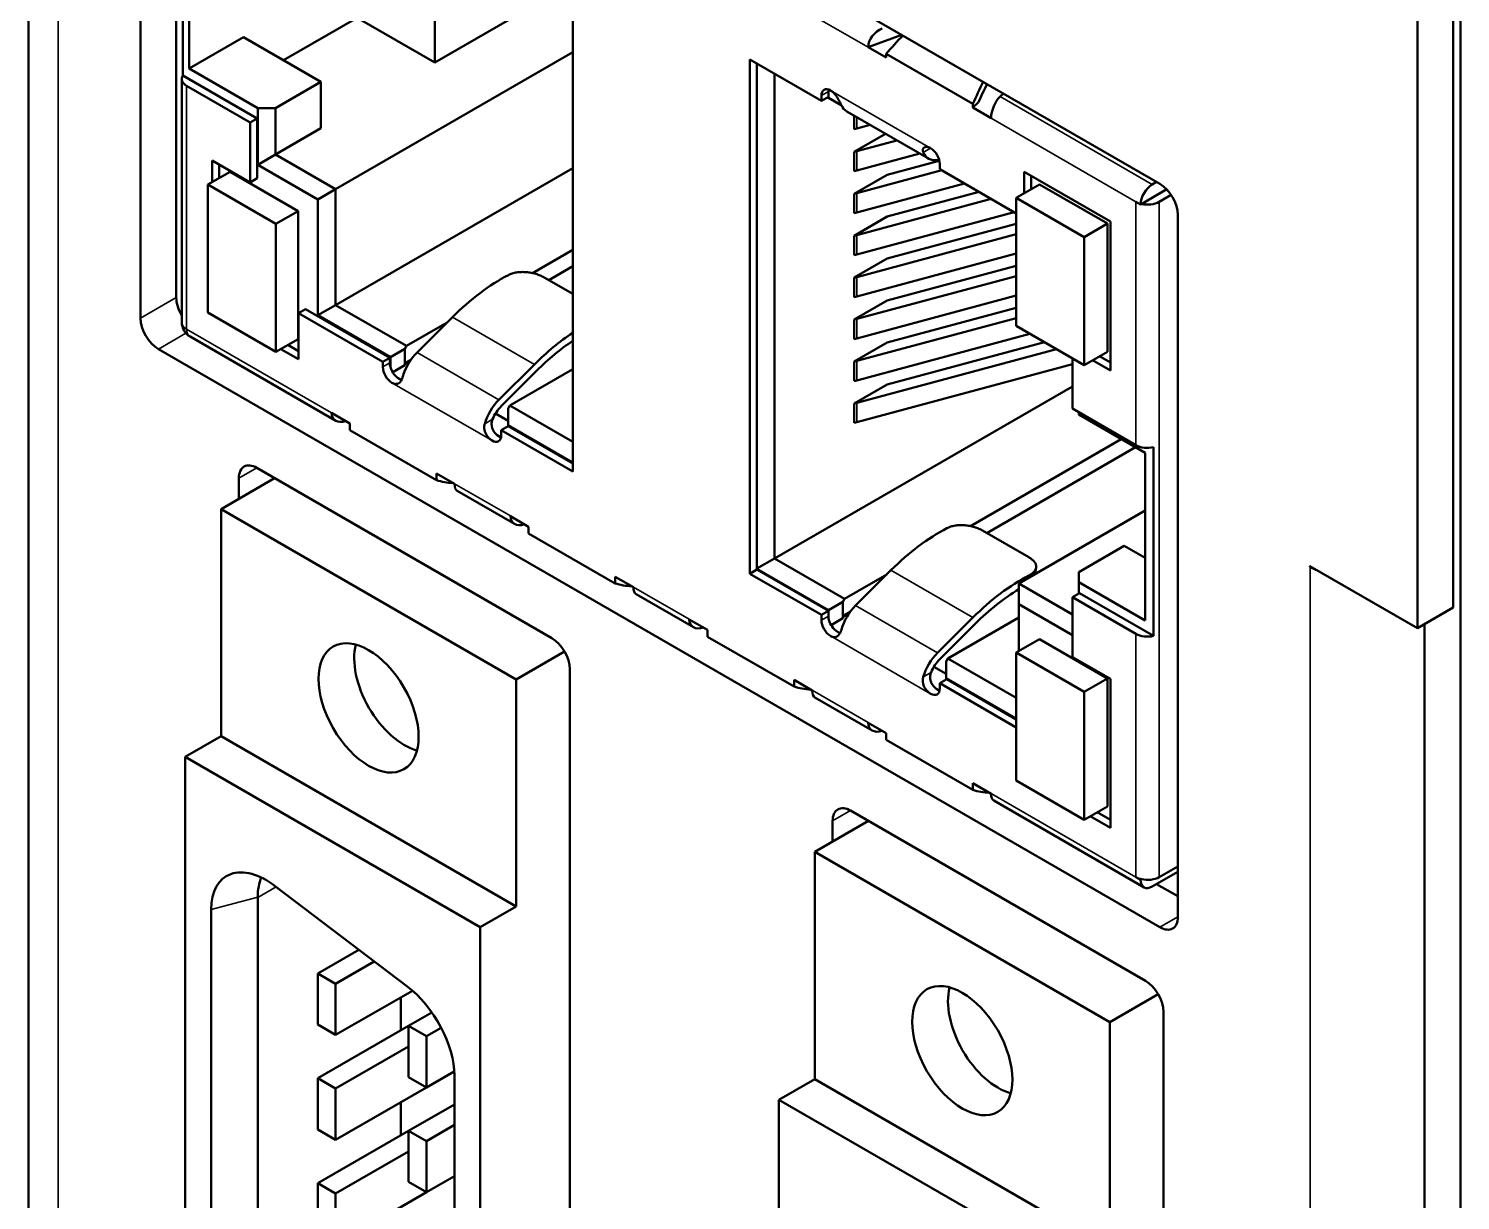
# Model space of a CAD drawing. Header units: millimetres. Extents: x 1506 to 4435, y -334 to 994.
# Drawn here: x 2506.43 to 2534.73, y 790.26 to 813.43 of the extents above; entities that cross this region are included whole.
import ezdxf

# ---------------------------------------------------------------- set-up
doc = ezdxf.new("R2010")
doc.units = ezdxf.units.MM
doc.header["$LTSCALE"] = 3.5
doc.layers.add('외형선(ISO)', color=7, linetype='Continuous', lineweight=50)
doc.layers.add('좁은 외형선(ISO)', color=7, linetype='Continuous', lineweight=35)

msp = doc.modelspace()

# ---------------------------------------------------------------- linework, layer by layer
at = {"layer": '외형선(ISO)'}
for p, q in [((2506.4286, 685.6314), (2506.4286, 834.2337)), ((2508.9943, 821.7903), (2528.7933, 810.3594)), ((2508.6408, 807.7058), (2508.6408, 821.5862)), ((2509.3479, 821.5862), (2509.3479, 808.114)), ((2534.5916, 801.9821), (2534.5916, 816.6791)), ((2534.733, 816.7607), (2534.733, 671.4243)), ((2509.4799, 816.0931), (2509.4799, 812.5)), ((2533.8845, 816.2708), (2533.8845, 801.5739)), ((2509.5996, 815.954), (2509.5996, 812.639)), ((2517.1855, 804.6741), (2517.1855, 814.8395)), ((2514.4567, 812.7578), (2517.1855, 814.3333)), ((2511.4664, 812.8023), (2512.923, 813.6433)), ((2514.4567, 812.7578), (2512.923, 813.6433)), ((2514.4567, 813.6723), (2514.4567, 812.7578)), ((2509.5996, 812.639), (2510.6744, 813.2596)), ((2512.2081, 812.3741), (2510.6744, 813.2596)), ((2523.6883, 813.3068), (2523.0234, 813.0653)), ((2512.498, 810.2553), (2517.1855, 812.9616)), ((2523.384, 812.8571), (2523.0233, 813.0653)), ((2523.384, 812.9313), (2525.0952, 811.9434)), ((2523.384, 812.9313), (2523.384, 812.8571)), ((2509.5996, 812.639), (2510.9566, 811.8556)), ((2520.6856, 812.8187), (2520.6856, 802.6533)), ((2522.0999, 812.0022), (2520.6856, 812.8187)), ((2520.8242, 812.7387), (2520.8242, 802.7496)), ((2509.4571, 812.4308), (2509.4571, 807.6217)), ((2510.9459, 811.6535), (2509.4799, 812.5)), ((2511.3101, 811.8556), (2512.2081, 812.3741)), ((2512.2081, 812.3741), (2512.2081, 811.4596)), ((2521.1742, 802.9558), (2521.1742, 812.5366)), ((2509.5522, 812.2982), (2510.8074, 811.5735)), ((2522.0999, 812.1042), (2522.0999, 812.0022)), ((2522.0999, 812.0022), (2522.2384, 812.0822)), ((2522.2243, 812.074), (2522.242, 812.0638)), ((2522.2384, 812.1843), (2522.2384, 812.0822)), ((2522.242, 812.0638), (2522.242, 812.2232)), ((2522.4949, 811.9178), (2522.242, 812.0638)), ((2525.6333, 812.0851), (2525.6993, 812.1457)), ((2510.9566, 810.737), (2510.9566, 811.8556)), ((2510.9566, 811.8556), (2511.3101, 811.8556)), ((2511.3101, 810.9411), (2511.3101, 811.8556)), ((2522.6012, 811.7932), (2524.2205, 810.8583)), ((2525.2022, 811.9673), (2525.0952, 811.8691)), ((2525.0952, 811.9434), (2525.0952, 811.8691)), ((2525.4558, 811.6609), (2525.0952, 811.8691)), ((2510.8074, 811.5735), (2510.9459, 811.6535)), ((2510.8074, 811.5735), (2510.8074, 810.3896)), ((2510.9459, 811.6535), (2510.9459, 810.4696)), ((2522.7512, 811.4401), (2522.7512, 811.7066)), ((2522.8041, 811.4531), (2523.0675, 811.524)), ((2511.3101, 810.9411), (2512.2081, 811.4596)), ((2523.3681, 811.3504), (2522.7512, 810.9943)), ((2522.8041, 811.0073), (2523.5941, 811.2199)), ((2511.3101, 810.9411), (2510.9566, 810.737)), ((2512.498, 810.2553), (2511.3101, 810.9411)), ((2522.7512, 810.6105), (2522.7512, 810.9943)), ((2522.8041, 810.6235), (2524.0474, 810.9582)), ((2510.0578, 810.8223), (2510.0578, 810.3937)), ((2510.8074, 810.3896), (2510.0578, 810.8223)), ((2510.1964, 810.7423), (2510.1964, 810.4737)), ((2512.1445, 810.0512), (2510.9566, 810.737)), ((2512.498, 807.965), (2517.1855, 810.6713)), ((2524.4325, 810.8183), (2523.4035, 810.5413)), ((2524.3959, 810.8305), (2524.4281, 810.8356)), ((2524.4404, 810.6509), (2524.4404, 810.7529)), ((2525.9543, 809.7768), (2524.4404, 810.6509)), ((2510.4121, 810.5982), (2509.9737, 810.3451)), ((2511.7556, 809.8225), (2510.4121, 810.5982)), ((2510.8074, 810.3896), (2510.9459, 810.4696)), ((2523.4035, 810.5413), (2522.7512, 810.1647)), ((2522.8041, 810.1777), (2524.479, 810.6286)), ((2522.8041, 809.7939), (2524.9323, 810.3669)), ((2526.1091, 810.5978), (2526.1091, 810.1732)), ((2527.8133, 809.6139), (2526.1091, 810.5978)), ((2526.2477, 810.5178), (2526.2477, 810.2532)), ((2528.6413, 810.3484), (2528.7269, 810.3978)), ((2509.9737, 810.3451), (2509.9737, 807.814)), ((2511.3172, 809.5694), (2509.9737, 810.3451)), ((2512.498, 810.2553), (2512.1445, 810.0512)), ((2512.498, 807.965), (2512.498, 810.2553)), ((2522.7512, 809.781), (2522.7512, 810.1647)), ((2525.22, 810.2008), (2523.4035, 809.7118)), ((2526.4139, 810.3492), (2525.9543, 810.0838)), ((2527.2978, 809.3081), (2525.9543, 810.0838)), ((2525.9543, 810.0838), (2525.9543, 807.5527)), ((2527.7574, 809.5735), (2526.4139, 810.3492)), ((2528.5501, 810.0344), (2528.9269, 810.252)), ((2529.0154, 810.1406), (2528.7785, 810.0038)), ((2511.7556, 809.8225), (2511.3172, 809.5694)), ((2511.7556, 807.2914), (2511.7556, 809.8225)), ((2512.1445, 807.7609), (2512.1445, 810.0512)), ((2522.8041, 809.3481), (2525.4589, 810.0628)), ((2522.8041, 808.9644), (2525.9122, 809.8011)), ((2528.4115, 809.9503), (2528.3189, 810.0038)), ((2528.431, 809.9616), (2528.4115, 809.9503)), ((2528.5501, 810.0303), (2528.431, 809.9616)), ((2528.5501, 810.0344), (2528.5501, 810.0303)), ((2511.3172, 807.0383), (2511.3172, 809.5694)), ((2523.4035, 809.7118), (2522.7512, 809.3352)), ((2525.9543, 809.5689), (2523.4035, 808.8822)), ((2527.7574, 809.5735), (2527.2978, 809.3081)), ((2527.7574, 807.0424), (2527.7574, 809.5735)), ((2527.8133, 806.6705), (2527.8133, 809.6139)), ((2529.1469, 809.747), (2529.1469, 795.8666)), ((2522.7512, 808.9514), (2522.7512, 809.3352)), ((2522.8041, 808.5186), (2525.9543, 809.3667)), ((2527.2978, 806.777), (2527.2978, 809.3081)), ((2516.3913, 808.5961), (2517.1855, 809.0546)), ((2522.8041, 808.1348), (2525.9543, 808.9829)), ((2516.711, 808.4582), (2517.1855, 808.7321)), ((2523.4035, 808.8822), (2522.7512, 808.5056)), ((2525.9543, 808.7394), (2523.4035, 808.0526)), ((2516.6198, 808.5108), (2517.1855, 808.1842)), ((2522.7512, 808.1218), (2522.7512, 808.5056)), ((2522.8041, 807.689), (2525.9543, 808.5371)), ((2522.8041, 807.3053), (2525.9543, 808.1534)), ((2509.9737, 807.814), (2511.3172, 807.0383)), ((2511.7619, 807.8054), (2511.9005, 807.8854)), ((2511.9005, 807.8854), (2513.5693, 806.9219)), ((2512.498, 807.965), (2512.1445, 807.7609)), ((2513.8981, 807.1567), (2512.498, 807.965)), ((2523.4035, 808.0526), (2522.7512, 807.676)), ((2525.9543, 807.9098), (2523.4035, 807.2231)), ((2511.7619, 807.8054), (2513.4307, 806.8419)), ((2511.7619, 806.895), (2511.7619, 807.8054)), ((2513.5799, 806.9321), (2512.1445, 807.7609)), ((2513.8981, 807.1567), (2514.7029, 807.6213)), ((2514.8078, 807.726), (2514.1075, 807.0273)), ((2522.7512, 807.2923), (2522.7512, 807.676)), ((2522.8041, 806.8595), (2525.9543, 807.7075)), ((2525.9543, 807.5527), (2527.2978, 806.777)), ((2509.6196, 807.3402), (2512.4994, 805.6776)), ((2511.7556, 807.2914), (2511.3172, 807.0383)), ((2522.8041, 806.4757), (2526.2247, 807.3966)), ((2528.7933, 795.6624), (2508.9943, 807.0934)), ((2511.4155, 807.095), (2511.7619, 806.895)), ((2511.5541, 807.1751), (2511.7619, 807.055)), ((2513.8628, 807.0954), (2513.5799, 806.9321)), ((2513.8981, 807.1567), (2513.8628, 807.0954)), ((2513.8628, 806.7729), (2513.8628, 807.0954)), ((2523.4035, 807.2231), (2522.7512, 806.8465)), ((2522.8041, 806.0299), (2526.7513, 807.0925)), ((2526.5123, 807.2305), (2523.4035, 806.3935)), ((2527.7574, 807.0424), (2527.2978, 806.777)), ((2513.4307, 806.8419), (2513.5693, 806.9219)), ((2513.4307, 806.8419), (2513.4307, 806.7399)), ((2513.5693, 806.9219), (2513.5693, 806.8199)), ((2513.5799, 806.7434), (2513.5799, 806.9321)), ((2513.8628, 806.7729), (2513.6257, 806.6361)), ((2513.8628, 806.7729), (2513.8981, 806.8342)), ((2513.8981, 806.8342), (2513.9897, 806.887)), ((2513.9398, 806.8101), (2513.8981, 806.8342)), ((2516.4271, 806.7911), (2515.7268, 806.0924)), ((2515.9417, 805.9768), (2517.1855, 806.695)), ((2522.7512, 806.4627), (2522.7512, 806.8465)), ((2522.8041, 805.6461), (2527.0637, 806.7929)), ((2527.0637, 805.9193), (2527.0637, 806.9121)), ((2527.4633, 806.8725), (2527.8133, 806.6705)), ((2527.6018, 806.9526), (2527.8133, 806.8305)), ((2513.7852, 806.4911), (2513.7141, 806.5322)), ((2513.7852, 806.4911), (2513.7853, 806.4911)), ((2515.7742, 805.9694), (2516.4745, 806.6681)), ((2522.7512, 806.0169), (2523.4035, 806.3935)), ((2521.1742, 802.9558), (2527.0637, 806.3561)), ((2512.7774, 805.6229), (2512.4167, 805.8311)), ((2515.9063, 805.9156), (2515.9417, 805.9768)), ((2515.9063, 805.9156), (2515.9063, 805.589)), ((2517.1855, 805.2587), (2515.9417, 805.9768)), ((2522.7512, 805.6332), (2522.7512, 806.0169)), ((2528.3189, 805.1946), (2527.0637, 805.9193)), ((2527.1917, 805.8454), (2527.1917, 805.7972)), ((2512.7774, 805.49), (2512.7774, 805.6229)), ((2515.9063, 805.6747), (2515.6571, 805.8186)), ((2515.7712, 805.4906), (2515.9098, 805.5706)), ((2517.1855, 804.8505), (2515.9063, 805.589)), ((2515.9063, 805.589), (2515.9063, 805.5686)), ((2515.9098, 805.5706), (2517.1855, 804.8342)), ((2528.5034, 805.0399), (2527.1917, 805.7972)), ((2512.7774, 805.49), (2514.4886, 804.5021)), ((2515.6939, 805.3892), (2515.694, 805.3891)), ((2515.7651, 805.348), (2515.694, 805.3891)), ((2515.7712, 805.4906), (2517.1855, 804.6741)), ((2515.7712, 805.3886), (2515.7712, 805.4906)), ((2525.0501, 803.5932), (2528.0296, 805.3134)), ((2525.373, 803.4571), (2528.309, 805.1522)), ((2528.5034, 801.7249), (2528.5034, 805.0399)), ((2528.6684, 805.1529), (2528.6684, 801.4215)), ((2510.9389, 804.746), (2516.7725, 801.3779)), ((2510.2318, 803.9295), (2511.2924, 804.5418)), ((2510.5853, 804.1336), (2510.5853, 804.5418)), ((2514.8492, 804.4267), (2514.4886, 804.6349)), ((2514.4886, 804.5021), (2514.4886, 804.6349)), ((2514.9012, 804.2909), (2516.0349, 803.6363)), ((2516.0654, 800.5614), (2510.2318, 803.9295)), ((2510.2318, 799.4387), (2510.2318, 803.9295)), ((2526.0038, 802.4577), (2528.5034, 803.9009)), ((2516.3129, 803.5816), (2515.9523, 803.7899)), ((2516.3129, 803.4488), (2516.3129, 803.5816)), ((2516.3129, 803.4488), (2518.0241, 802.4608)), ((2525.2889, 803.5057), (2526.2011, 802.979)), ((2527.1917, 802.6864), (2528.0898, 803.2048)), ((2528.0898, 803.2048), (2528.5034, 802.966)), ((2520.6856, 802.6533), (2520.8242, 802.7333)), ((2521.1742, 802.9558), (2520.8242, 802.7537)), ((2522.242, 801.9311), (2520.8242, 802.7496)), ((2520.8242, 802.7496), (2520.8242, 802.7333)), ((2520.8242, 802.7333), (2522.2384, 801.9168)), ((2522.5602, 802.1556), (2521.1742, 802.9558)), ((2523.477, 802.7209), (2522.7766, 802.0222)), ((2526.3292, 802.6456), (2526.3476, 802.7762)), ((2531.7561, 802.7945), (2531.7561, 802.8027)), ((2531.7561, 802.8027), (2533.8845, 801.5739)), ((2531.7632, 802.7986), (2531.7561, 802.7945)), ((2531.7632, 802.7905), (2531.7561, 802.7945)), ((2518.3847, 802.3855), (2518.0241, 802.5937)), ((2518.0241, 802.4608), (2518.0241, 802.5937)), ((2520.6856, 802.6533), (2522.0999, 801.8368)), ((2522.5602, 802.1556), (2523.3915, 802.6356)), ((2527.0637, 801.8458), (2526.0038, 802.4577)), ((2526.0038, 802.4577), (2526.0038, 802.0495)), ((2527.1917, 802.6864), (2527.1917, 802.4822)), ((2527.1917, 802.4822), (2528.5034, 801.7249)), ((2527.1917, 802.4822), (2527.1917, 802.2618)), ((2518.4367, 802.2496), (2519.5704, 801.5951)), ((2522.5602, 802.1556), (2522.5248, 802.0944)), ((2527.0637, 802.1879), (2527.2023, 802.2679)), ((2528.3189, 801.4632), (2527.0637, 802.1879)), ((2527.0637, 801.004), (2527.0637, 802.1879)), ((2528.6684, 801.4215), (2527.2023, 802.2679)), ((2522.0999, 801.8368), (2522.2384, 801.9168)), ((2522.2384, 801.9168), (2522.2384, 801.8148)), ((2522.5248, 802.0944), (2522.242, 801.9311)), ((2522.242, 801.7717), (2522.242, 801.9311)), ((2522.5248, 801.7719), (2522.5248, 802.0944)), ((2522.5602, 801.8331), (2522.6688, 801.8958)), ((2527.0637, 801.4375), (2526.0038, 802.0495)), ((2526.0038, 802.0495), (2526.0038, 801.1228)), ((2533.8845, 801.5739), (2534.5916, 801.9821)), ((2519.8484, 801.5404), (2519.4878, 801.7486)), ((2522.0999, 801.8368), (2522.0999, 801.7347)), ((2522.5248, 801.7719), (2522.2913, 801.637)), ((2522.5248, 801.7719), (2522.5602, 801.8331)), ((2522.6089, 801.805), (2522.5602, 801.8331)), ((2525.0962, 801.786), (2524.3959, 801.0873)), ((2524.4433, 800.9643), (2525.1436, 801.663)), ((2524.6037, 800.9758), (2526.0038, 801.7841)), ((2534.0259, 801.6555), (2534.0259, 686.3662)), ((2519.8484, 801.4075), (2519.8484, 801.5404)), ((2519.8484, 801.4075), (2521.5596, 800.4196)), ((2522.4543, 801.486), (2522.3832, 801.527)), ((2522.4544, 801.486), (2522.4544, 801.486)), ((2526.4139, 801.3596), (2525.9543, 801.0942)), ((2527.7574, 800.5839), (2526.4139, 801.3596)), ((2516.0654, 800.5614), (2517.0225, 801.114)), ((2525.9543, 801.0942), (2525.9543, 798.5631)), ((2527.2978, 800.3185), (2525.9543, 801.0942)), ((2517.1261, 800.7656), (2517.1261, 744.0354)), ((2524.5684, 800.6737), (2524.3262, 800.8135)), ((2524.5684, 800.9146), (2524.6037, 800.9758)), ((2524.5684, 800.9146), (2524.5684, 800.588)), ((2525.9543, 800.196), (2524.6037, 800.9758)), ((2527.8133, 800.5712), (2527.0637, 801.004)), ((2516.0654, 796.0707), (2516.0654, 800.5614)), ((2521.9202, 800.3442), (2521.5596, 800.5524)), ((2521.5596, 800.4196), (2521.5596, 800.5524)), ((2524.4404, 800.4855), (2524.579, 800.5655)), ((2524.4404, 800.4855), (2525.9543, 799.6114)), ((2524.4404, 800.3834), (2524.4404, 800.4855)), ((2525.9543, 799.7878), (2524.5684, 800.588)), ((2524.5684, 800.588), (2524.5684, 800.5594)), ((2524.579, 800.5655), (2525.9543, 799.7715)), ((2527.7574, 800.5839), (2527.2978, 800.3185)), ((2527.7574, 798.0527), (2527.7574, 800.5839)), ((2527.8133, 797.6278), (2527.8133, 800.5712)), ((2521.9722, 800.2084), (2523.106, 799.5538)), ((2524.363, 800.384), (2524.3631, 800.384)), ((2524.4342, 800.3429), (2524.3631, 800.3839)), ((2527.2978, 797.7874), (2527.2978, 800.3185)), ((2523.384, 799.4992), (2523.0233, 799.7074)), ((2509.5247, 799.0305), (2510.2318, 799.4387)), ((2516.0654, 796.0707), (2510.2318, 799.4387)), ((2523.384, 799.3663), (2523.384, 799.4992)), ((2523.384, 799.3663), (2525.0952, 798.3783)), ((2515.3583, 795.6624), (2509.5247, 799.0305)), ((2509.5247, 751.2818), (2509.5247, 799.0305)), ((2525.4558, 798.303), (2525.0952, 798.5112)), ((2525.0952, 798.3783), (2525.0952, 798.5112)), ((2525.9543, 798.5631), (2527.2978, 797.7874)), ((2522.6768, 797.9691), (2528.5105, 794.601)), ((2525.5078, 798.1672), (2528.4788, 796.4518)), ((2527.7574, 798.0527), (2527.2978, 797.7874)), ((2527.5559, 797.9364), (2527.8133, 797.7878)), ((2521.9697, 797.1526), (2523.0304, 797.7649)), ((2522.3233, 797.3567), (2522.3233, 797.7649)), ((2527.4173, 797.8564), (2527.8133, 797.6278)), ((2527.8034, 793.7845), (2521.9697, 797.1526)), ((2521.9697, 792.6618), (2521.9697, 797.1526)), ((2528.7785, 796.6541), (2529.1469, 796.8668)), ((2528.3189, 796.6541), (2528.4115, 796.6006)), ((2528.431, 796.6119), (2528.4115, 796.6006)), ((2529.1469, 796.7598), (2528.6413, 796.4679)), ((2528.7269, 796.5173), (2529.1469, 796.2748)), ((2510.9566, 754.0395), (2510.9566, 796.2524)), ((2511.3106, 796.4714), (2513.9042, 794.4996)), ((2510.0373, 753.7067), (2510.0373, 796.0136)), ((2515.3583, 795.6624), (2516.0654, 796.0707)), ((2515.3583, 747.9137), (2515.3583, 795.6624)), ((2512.9575, 795.2194), (2512.1445, 794.75)), ((2512.498, 794.5459), (2513.2627, 794.9873)), ((2512.1445, 794.75), (2512.498, 794.5459)), ((2512.1445, 793.7376), (2512.1445, 794.75)), ((2512.498, 793.5334), (2512.498, 794.5459)), ((2512.498, 793.5334), (2514.0148, 794.4091)), ((2513.785, 794.2764), (2513.785, 793.6232)), ((2527.8034, 793.7845), (2528.7605, 794.3371)), ((2514.3992, 793.9779), (2513.9405, 793.7131)), ((2528.864, 793.9886), (2528.864, 737.2584)), ((2512.1445, 793.7376), (2512.498, 793.5334)), ((2513.9405, 793.7131), (2512.1445, 792.6761)), ((2513.9405, 793.7131), (2514.2941, 793.5089)), ((2513.9405, 792.7006), (2513.9405, 793.7131)), ((2514.2941, 793.5089), (2514.5839, 793.6763)), ((2527.8034, 789.2938), (2527.8034, 793.7845)), ((2514.2941, 792.4965), (2514.2941, 793.5089)), ((2512.498, 792.472), (2513.9405, 793.3048)), ((2514.2941, 792.4965), (2514.8431, 792.8135)), ((2512.1445, 792.6761), (2512.498, 792.472)), ((2512.1445, 791.6637), (2512.1445, 792.6761)), ((2513.9405, 792.7006), (2514.2941, 792.4965)), ((2514.8456, 792.7297), (2514.8456, 751.4384)), ((2521.2626, 792.2536), (2521.9697, 792.6618)), ((2527.8034, 789.2938), (2521.9697, 792.6618)), ((2512.498, 791.4595), (2514.2941, 792.4965)), ((2512.498, 791.4595), (2512.498, 792.472)), ((2527.0963, 788.8855), (2521.2626, 792.2536)), ((2521.2626, 744.5049), (2521.2626, 792.2536)), ((2513.785, 792.2025), (2513.785, 791.5493)), ((2514.8456, 792.1617), (2513.9405, 791.6392)), ((2514.2941, 791.435), (2514.8456, 791.7535)), ((2512.1445, 791.6637), (2512.498, 791.4595)), ((2513.9405, 791.6392), (2512.1445, 790.6022)), ((2513.9405, 791.6392), (2514.2941, 791.435)), ((2513.9405, 790.6267), (2513.9405, 791.6392)), ((2514.2941, 790.4226), (2514.2941, 791.435)), ((2512.498, 790.3981), (2513.9405, 791.2309)), ((2512.1445, 790.6022), (2512.498, 790.3981)), ((2512.1445, 789.5898), (2512.1445, 790.6022)), ((2513.9405, 790.6267), (2514.2941, 790.4226)), ((2514.2941, 790.4226), (2514.8456, 790.741)), ((2512.498, 789.3856), (2514.2941, 790.4226)), ((2512.498, 789.3856), (2512.498, 790.3981))]:
    msp.add_line(p, q, dxfattribs=at)
msp.add_arc((2509.7821, 807.6217), 0.325, 180, 240, dxfattribs=at)
for centre, major_axis, ratio, start_param, end_param in [((2523.3055, 813.1636), (-0.231, -0.2363), 0.6857453, 4.1006165, 5.6560295), ((2526.9704, 810.3009), (4.5098, 4.6138), 0.6857453, 1.5922303, 1.6679583), ((2509.7821, 812.4308), (-0.325, 0), 0.5773503, 5.9059492, 7.0685835), ((2527.3514, 810.081), (2.2702, 5.9985), 0.4365339, 1.3474731, 1.4232011), ((2522.2802, 812.0001), (-0.1275, 0.2208), 0.5773503, 5.4977871, 7.0685835), ((2522.4188, 812.0802), (0.1275, -0.2208), 0.5773503, 3.7286363, 3.9269908), ((2522.4188, 812.0802), (0.1275, -0.2208), 0.5773503, 3.7161958, 3.7286363), ((2527.3514, 810.081), (2.2001, 5.8132), 0.4365339, 1.3425831, 1.4086394), ((2525.6333, 811.8197), (0.1163, 0.3072), 0.4365339, 0.7142667, 2.2696797), ((2522.941, 812.3816), (-0.3398, -0.5885), 0.5773503, 5.8824804, 6.2831853), ((2522.4544, 811.8861), (0.8275, 0), 0.5773503, 5.0792087, 5.1487213), ((2522.4544, 811.4402), (0.8275, 0), 0.5773503, 5.0792087, 5.1487213), ((2524.5602, 811.4468), (-0.3398, -0.5885), 0.5773503, 5.8824804, 6.7195176), ((2524.2601, 810.857), (0.1275, -0.2208), 0.5773503, 0.7853982, 2.3561945), ((2522.4544, 811.0565), (0.8275, 0), 0.5773503, 5.0792087, 5.1487213), ((2528.7933, 809.9511), (-0.25, 0.433), 0.5773503, 3.9269908, 5.4977871), ((2522.4544, 810.6107), (0.8275, 0), 0.5773503, 5.0792087, 5.1487213), ((2528.6413, 810.083), (-0.1625, -0.2815), 0.5773503, 3.9269908, 5.4977871), ((2522.4544, 810.2269), (0.8275, 0), 0.5773503, 5.0792087, 5.1487213), ((2528.5487, 810.1365), (0.325, 0), 0.5773503, 4.3418673, 5.4977871), ((2522.4544, 809.7811), (0.8275, 0), 0.5773503, 5.0792087, 5.1487213), ((2522.4544, 809.3974), (0.8275, 0), 0.5773503, 5.0792087, 5.1487213), ((2515.7742, 805.218), (-1.998, -3.4606), 0.5773503, 3.8774402, 4.2760567), ((2522.4544, 808.9516), (0.8275, 0), 0.5773503, 5.0792087, 5.1487213), ((2509.7014, 807.9099), (-0.25, 0.433), 0.5773503, 0.7853982, 1.5929925), ((2522.4544, 808.5678), (0.8275, 0), 0.5773503, 5.0792087, 5.1487213), ((2508.9943, 807.5016), (0.25, -0.433), 0.5773503, 3.9269908, 5.4977871), ((2522.4544, 808.122), (0.8275, 0), 0.5773503, 5.0792087, 5.1487213), ((2517.3935, 804.2831), (-1.998, -3.4606), 0.5773503, 4.0006926, 4.2760567), ((2517.3935, 804.2831), (1.9, 3.2909), 0.5773503, 0.8629089, 1.134464), ((2522.4544, 807.7383), (0.8275, 0), 0.5773503, 5.0792087, 5.1487213), ((2514.2718, 806.6009), (-0.3398, -0.5885), 0.5773503, 4.2760567, 5.1130938), ((2513.611, 806.6358), (-0.1275, 0.2208), 0.5773503, 0.7853982, 2.3561945), ((2513.7496, 806.7158), (0.1275, -0.2208), 0.5773503, 3.9269908, 4.271692), ((2513.7496, 806.7158), (0.1275, -0.2208), 0.5773503, 4.271692, 5.2994326), ((2522.4544, 807.2924), (0.8275, 0), 0.5773503, 5.0792087, 5.1487213), ((2513.7496, 806.7158), (0.1275, -0.2208), 0.5773503, 5.2994326, 5.6961417), ((2522.4544, 806.9087), (0.8275, 0), 0.5773503, 5.0792087, 5.1487213), ((2512.6989, 805.9377), (-0.231, -0.2363), 0.6857453, 5.6869183, 7.2267037), ((2515.8911, 805.666), (-0.3398, -0.5885), 0.5773503, 4.2760567, 5.1130938), ((2515.8911, 805.666), (0.2418, 0.4187), 0.5773503, 1.134464, 1.8006544), ((2522.4544, 806.4629), (0.8275, 0), 0.5773503, 5.0792087, 5.1487213), ((2522.4544, 806.0791), (0.8275, 0), 0.5773503, 5.0792087, 5.1487213), ((2515.5909, 805.4927), (0.1275, -0.2208), 0.5773503, 5.4977871, 7.0685835), ((2515.7295, 805.5727), (0.1275, -0.2208), 0.5773503, 5.2994326, 5.6961417), ((2515.7295, 805.5727), (0.1275, -0.2208), 0.5773503, 5.6961417, 5.7085822), ((2528.5487, 805.3273), (-0.325, 0), 0.5773503, 0.7853982, 1.9480324), ((2510.9389, 804.3377), (-0.25, 0.433), 0.5773503, 5.4977871, 7.0685835), ((2516.7089, 810.5755), (-2.2895, -6.0495), 0.4365339, 0.0259268, 0.1422795), ((2515.0267, 804.5937), (0.1163, 0.3072), 0.4365339, 2.3004464, 3.0704612), ((2516.2344, 803.8964), (-0.231, -0.2363), 0.6857453, 5.6869183, 7.2267037), ((2524.4434, 800.2129), (-1.998, -3.4606), 0.5773503, 3.8774402, 4.2760567), ((2533.1774, 803.607), (2, 0), 0.5773503, 3.9269908, 4.0270325), ((2520.2444, 808.5342), (-2.2895, -6.0495), 0.4365339, 0.0259268, 0.1422795), ((2526.0627, 799.278), (-1.998, -3.4606), 0.5773503, 3.8774402, 4.2760567), ((2518.5622, 802.5525), (0.1163, 0.3072), 0.4365339, 2.3004464, 3.0704612), ((2526.0627, 799.278), (1.9, 3.2909), 0.5773503, 0.8073067, 1.134464), ((2522.941, 801.5957), (-0.3398, -0.5885), 0.5773503, 4.2760567, 5.1130938), ((2519.7699, 801.8552), (-0.231, -0.2363), 0.6857453, 5.6869183, 7.2267037), ((2522.2802, 801.6306), (-0.1275, 0.2208), 0.5773503, 0.7853982, 2.3561945), ((2522.4188, 801.7106), (0.1275, -0.2208), 0.5773503, 3.9269908, 4.1253453), ((2522.4188, 801.7106), (0.1275, -0.2208), 0.5773503, 4.1253453, 5.2994326), ((2516.7725, 800.9697), (-0.25, 0.433), 0.5773503, 3.9269908, 5.4977871), ((2522.4188, 801.7106), (0.1275, -0.2208), 0.5773503, 5.2994326, 5.6961417), ((2528.5487, 801.5959), (0.325, 0), 0.5773503, 3.9269908, 5.089625), ((2513.8557, 800.4083), (0.7, -1.2124), 0.5773503, 3.671063, 5.753715), ((2524.5602, 800.6608), (-0.3398, -0.5885), 0.5773503, 4.2760567, 5.1130938), ((2524.5602, 800.6608), (0.2418, 0.4187), 0.5773503, 1.134464, 1.8006544), ((2523.7799, 806.493), (-2.2895, -6.0495), 0.4365339, 0.0259268, 0.1422795), ((2522.0977, 800.5112), (0.1163, 0.3072), 0.4365339, 2.3004464, 3.0704612), ((2524.2601, 800.4875), (0.1275, -0.2208), 0.5773503, 5.4977871, 7.0685835), ((2524.3987, 800.5676), (0.1275, -0.2208), 0.5773503, 5.2994326, 5.6961417), ((2524.3987, 800.5676), (0.1275, -0.2208), 0.5773503, 5.6961417, 5.7085822), ((2523.3055, 799.8139), (-0.231, -0.2363), 0.6857453, 5.6869183, 7.2267037), ((2527.3155, 804.4517), (-2.2895, -6.0495), 0.4365339, 0.0259268, 0.1422795), ((2525.6333, 798.47), (0.1163, 0.3072), 0.4365339, 2.3004464, 3.0704612), ((2522.6768, 797.5608), (-0.25, 0.433), 0.5773503, 5.4977871, 7.0685835), ((2511.1447, 795.3575), (-0.8194, 1.3101), 0.5685555, 5.2998007, 7.0210004), ((2511.8615, 795.5501), (-0.5782, 1.3945), 0.4996356, 0.4868564, 0.844234), ((2528.5487, 796.7868), (-0.325, 0), 0.5773503, 0.7853982, 1.2002747), ((2528.6413, 796.7333), (-0.1625, -0.2815), 0.5773503, 5.4977871, 7.0685835), ((2528.5487, 796.7868), (-0.325, 0), 0.5773503, 1.2002747, 2.3561945), ((2528.7933, 796.0707), (0.25, -0.433), 0.5773503, 5.4977871, 7.0685835), ((2528.5105, 794.1928), (-0.25, 0.433), 0.5773503, 3.9269908, 5.4977871), ((2513.7383, 793.3858), (0.8194, -1.3101), 0.5685555, 0.7378151, 2.158208), ((2525.5937, 793.6314), (0.7, -1.2124), 0.5773503, 3.671063, 5.753715)]:
    msp.add_ellipse(centre, major_axis=major_axis, ratio=ratio, start_param=start_param, end_param=end_param, dxfattribs=at)
for centre in [(2513.1486, 800.0001), (2524.8866, 793.2232)]:
    msp.add_ellipse(centre, major_axis=(-0.7, 1.2124), ratio=0.5773503, dxfattribs=at)
for points, knots in [([(2522.2802, 812.2083), (2522.287, 812.2044), (2522.2939, 812.1999), (2522.3008, 812.1951), (2522.3076, 812.1902), (2522.3144, 812.185), (2522.3211, 812.1793), (2522.3279, 812.1736), (2522.3345, 812.1675), (2522.3411, 812.1611), (2522.3476, 812.1547), (2522.3541, 812.148), (2522.3603, 812.141), (2522.3666, 812.134), (2522.3727, 812.1267), (2522.3787, 812.1193), (2522.3847, 812.1118), (2522.3905, 812.1041), (2522.3961, 812.0963), (2522.4018, 812.0885), (2522.4073, 812.0805), (2522.4126, 812.0724), (2522.4178, 812.0644), (2522.4229, 812.0563), (2522.4278, 812.0483), (2522.4327, 812.0403), (2522.4373, 812.0324), (2522.4418, 812.0245), (2522.4462, 812.0166), (2522.4505, 812.0088), (2522.4546, 812.0011), (2522.4587, 811.9934), (2522.4627, 811.9857), (2522.4664, 811.9782), (2522.4702, 811.9708), (2522.4738, 811.9635), (2522.4772, 811.9564), (2522.4806, 811.9493), (2522.4838, 811.9423), (2522.4869, 811.9356), (2522.49, 811.9289), (2522.4929, 811.9225), (2522.4956, 811.9163)], [0, 0, 0, 0, 0.0714286, 0.0714286, 0.0714286, 0.1428571, 0.1428571, 0.1428571, 0.2142857, 0.2142857, 0.2142857, 0.2857143, 0.2857143, 0.2857143, 0.3571429, 0.3571429, 0.3571429, 0.4285714, 0.4285714, 0.4285714, 0.5, 0.5, 0.5, 0.5714286, 0.5714286, 0.5714286, 0.6428571, 0.6428571, 0.6428571, 0.7142857, 0.7142857, 0.7142857, 0.7857143, 0.7857143, 0.7857143, 0.8571429, 0.8571429, 0.8571429, 0.9285714, 0.9285714, 0.9285714, 1, 1, 1, 1]), ([(2524.1149, 810.9814), (2524.1122, 810.9876), (2524.11, 810.9936), (2524.1084, 810.9995), (2524.1068, 811.0053), (2524.1058, 811.011), (2524.1052, 811.0164), (2524.1047, 811.0219), (2524.1047, 811.0271), (2524.1052, 811.0321), (2524.1057, 811.0371), (2524.1067, 811.0419), (2524.1082, 811.0464), (2524.1097, 811.0509), (2524.1116, 811.0551), (2524.114, 811.059), (2524.1165, 811.0629), (2524.1193, 811.0665), (2524.1226, 811.0698), (2524.126, 811.0731), (2524.1297, 811.0761), (2524.1339, 811.0786), (2524.1381, 811.0812), (2524.1427, 811.0834), (2524.1476, 811.0851), (2524.1525, 811.0868), (2524.1577, 811.0881), (2524.1633, 811.0889), (2524.1688, 811.0898), (2524.1746, 811.0901), (2524.1806, 811.09), (2524.1866, 811.0899), (2524.1929, 811.0893), (2524.1994, 811.0882), (2524.2058, 811.0871), (2524.2124, 811.0855), (2524.2191, 811.0835), (2524.2258, 811.0814), (2524.2326, 811.0788), (2524.2395, 811.0758), (2524.2463, 811.0727), (2524.2532, 811.0692), (2524.2601, 811.0652)], [0, 0, 0, 0, 0.0714286, 0.0714286, 0.0714286, 0.1428571, 0.1428571, 0.1428571, 0.2142857, 0.2142857, 0.2142857, 0.2857143, 0.2857143, 0.2857143, 0.3571429, 0.3571429, 0.3571429, 0.4285714, 0.4285714, 0.4285714, 0.5, 0.5, 0.5, 0.5714286, 0.5714286, 0.5714286, 0.6428571, 0.6428571, 0.6428571, 0.7142857, 0.7142857, 0.7142857, 0.7857143, 0.7857143, 0.7857143, 0.8571429, 0.8571429, 0.8571429, 0.9285714, 0.9285714, 0.9285714, 1, 1, 1, 1]), ([(2516.6198, 808.5108), (2516.6082, 808.5175), (2516.5961, 808.524), (2516.5834, 808.5302), (2516.5708, 808.5364), (2516.5575, 808.5425), (2516.5439, 808.5482), (2516.5302, 808.554), (2516.5161, 808.5594), (2516.5017, 808.5646), (2516.4872, 808.5697), (2516.4725, 808.5745), (2516.4574, 808.579), (2516.4424, 808.5835), (2516.427, 808.5877), (2516.4114, 808.5914), (2516.3957, 808.5952), (2516.3798, 808.5987), (2516.3637, 808.6017), (2516.3477, 808.6047), (2516.3314, 808.6074), (2516.3152, 808.6095), (2516.299, 808.6117), (2516.2827, 808.6135), (2516.2665, 808.6148), (2516.2503, 808.6161), (2516.234, 808.617), (2516.2178, 808.6175), (2516.2016, 808.6179), (2516.1854, 808.6179), (2516.1693, 808.6173), (2516.1533, 808.6168), (2516.1374, 808.6159), (2516.1218, 808.6144), (2516.1062, 808.6129), (2516.0909, 808.611), (2516.0759, 808.6086), (2516.0609, 808.6062), (2516.0462, 808.6033), (2516.0318, 808.6), (2516.0175, 808.5966), (2516.0034, 808.5928), (2515.9899, 808.5885), (2515.9763, 808.5842), (2515.9632, 808.5795), (2515.9505, 808.5743), (2515.9379, 808.5692), (2515.9258, 808.5636), (2515.9142, 808.5575)], [0, 0, 0, 0, 0.0625, 0.0625, 0.0625, 0.125, 0.125, 0.125, 0.1875, 0.1875, 0.1875, 0.25, 0.25, 0.25, 0.3125, 0.3125, 0.3125, 0.375, 0.375, 0.375, 0.4375, 0.4375, 0.4375, 0.5, 0.5, 0.5, 0.5625, 0.5625, 0.5625, 0.625, 0.625, 0.625, 0.6875, 0.6875, 0.6875, 0.75, 0.75, 0.75, 0.8125, 0.8125, 0.8125, 0.875, 0.875, 0.875, 0.9375, 0.9375, 0.9375, 1, 1, 1, 1]), ([(2513.8265, 806.5519), (2513.8238, 806.5426), (2513.8209, 806.5337), (2513.8178, 806.5251), (2513.8147, 806.5166), (2513.8115, 806.5085), (2513.8081, 806.5007), (2513.8046, 806.493), (2513.8011, 806.4857), (2513.7973, 806.4788), (2513.7935, 806.4719), (2513.7896, 806.4655), (2513.7855, 806.4594), (2513.7814, 806.4534), (2513.7771, 806.4479), (2513.7726, 806.4428), (2513.7682, 806.4377), (2513.7635, 806.4331), (2513.7587, 806.4289), (2513.7538, 806.4247), (2513.7487, 806.421), (2513.7434, 806.4178), (2513.7381, 806.4146), (2513.7326, 806.4119), (2513.727, 806.4097), (2513.7213, 806.4076), (2513.7155, 806.4059), (2513.7096, 806.4048), (2513.7036, 806.4038), (2513.6975, 806.4032), (2513.6912, 806.4032), (2513.6849, 806.4032), (2513.6785, 806.4037), (2513.672, 806.4047), (2513.6654, 806.4057), (2513.6587, 806.4073), (2513.652, 806.4094), (2513.6453, 806.4114), (2513.6385, 806.414), (2513.6316, 806.417), (2513.6248, 806.4201), (2513.6179, 806.4236), (2513.611, 806.4275)], [0, 0, 0, 0, 0.0714286, 0.0714286, 0.0714286, 0.1428571, 0.1428571, 0.1428571, 0.2142857, 0.2142857, 0.2142857, 0.2857143, 0.2857143, 0.2857143, 0.3571429, 0.3571429, 0.3571429, 0.4285714, 0.4285714, 0.4285714, 0.5, 0.5, 0.5, 0.5714286, 0.5714286, 0.5714286, 0.6428571, 0.6428571, 0.6428571, 0.7142857, 0.7142857, 0.7142857, 0.7857143, 0.7857143, 0.7857143, 0.8571429, 0.8571429, 0.8571429, 0.9285714, 0.9285714, 0.9285714, 1, 1, 1, 1]), ([(2515.5909, 805.2845), (2515.5841, 805.2884), (2515.5772, 805.2929), (2515.5703, 805.2977), (2515.5635, 805.3026), (2515.5567, 805.3079), (2515.55, 805.3136), (2515.5433, 805.3192), (2515.5367, 805.3253), (2515.5302, 805.3318), (2515.5238, 805.3383), (2515.5175, 805.3451), (2515.5115, 805.3523), (2515.5054, 805.3594), (2515.4996, 805.3668), (2515.4941, 805.3745), (2515.4886, 805.3822), (2515.4834, 805.3903), (2515.4784, 805.3985), (2515.4735, 805.4068), (2515.4689, 805.4153), (2515.4648, 805.424), (2515.4606, 805.4326), (2515.4568, 805.4415), (2515.4535, 805.4504), (2515.4502, 805.4593), (2515.4473, 805.4682), (2515.4449, 805.4773), (2515.4425, 805.4864), (2515.4406, 805.4955), (2515.4391, 805.5047), (2515.4376, 805.514), (2515.4366, 805.5233), (2515.4361, 805.5327), (2515.4356, 805.542), (2515.4356, 805.5514), (2515.4361, 805.5608), (2515.4366, 805.5702), (2515.4377, 805.5796), (2515.4393, 805.589), (2515.4409, 805.5984), (2515.443, 805.6077), (2515.4457, 805.617)], [0, 0, 0, 0, 0.0714286, 0.0714286, 0.0714286, 0.1428571, 0.1428571, 0.1428571, 0.2142857, 0.2142857, 0.2142857, 0.2857143, 0.2857143, 0.2857143, 0.3571429, 0.3571429, 0.3571429, 0.4285714, 0.4285714, 0.4285714, 0.5, 0.5, 0.5, 0.5714286, 0.5714286, 0.5714286, 0.6428571, 0.6428571, 0.6428571, 0.7142857, 0.7142857, 0.7142857, 0.7857143, 0.7857143, 0.7857143, 0.8571429, 0.8571429, 0.8571429, 0.9285714, 0.9285714, 0.9285714, 1, 1, 1, 1]), ([(2515.6006, 805.7065), (2515.5965, 805.6963), (2515.593, 805.6862), (2515.5902, 805.676), (2515.5874, 805.6659), (2515.5853, 805.6558), (2515.5839, 805.6459), (2515.5824, 805.6359), (2515.5816, 805.626), (2515.5814, 805.6163), (2515.5812, 805.6065), (2515.5815, 805.5968), (2515.5825, 805.5872), (2515.5834, 805.5776), (2515.5849, 805.5681), (2515.5869, 805.5587), (2515.5889, 805.5492), (2515.5915, 805.5398), (2515.5946, 805.5305), (2515.5976, 805.5213), (2515.6012, 805.5122), (2515.6053, 805.5032), (2515.6094, 805.4943), (2515.6139, 805.4855), (2515.6189, 805.4769), (2515.6239, 805.4684), (2515.6293, 805.46), (2515.635, 805.452), (2515.6407, 805.444), (2515.6468, 805.4363), (2515.6532, 805.4289), (2515.6595, 805.4215), (2515.6662, 805.4144), (2515.673, 805.4078), (2515.6798, 805.4011), (2515.6868, 805.3949), (2515.694, 805.3891)], [0, 0, 0, 0, 0.0833333, 0.0833333, 0.0833333, 0.1666667, 0.1666667, 0.1666667, 0.25, 0.25, 0.25, 0.3333333, 0.3333333, 0.3333333, 0.4166667, 0.4166667, 0.4166667, 0.5, 0.5, 0.5, 0.5833333, 0.5833333, 0.5833333, 0.6666667, 0.6666667, 0.6666667, 0.75, 0.75, 0.75, 0.8333333, 0.8333333, 0.8333333, 0.9166667, 0.9166667, 0.9166667, 1, 1, 1, 1]), ([(2525.2889, 803.5057), (2525.2773, 803.5124), (2525.2652, 803.5188), (2525.2525, 803.5251), (2525.2399, 803.5313), (2525.2267, 803.5374), (2525.213, 803.5431), (2525.1993, 803.5489), (2525.1852, 803.5543), (2525.1708, 803.5595), (2525.1564, 803.5646), (2525.1416, 803.5694), (2525.1266, 803.5739), (2525.1115, 803.5784), (2525.0962, 803.5825), (2525.0805, 803.5863), (2525.0649, 803.5901), (2525.049, 803.5935), (2525.0329, 803.5966), (2525.0168, 803.5996), (2525.0006, 803.6022), (2524.9843, 803.6044), (2524.9681, 803.6066), (2524.9519, 803.6084), (2524.9356, 803.6097), (2524.9194, 803.611), (2524.9031, 803.6119), (2524.8869, 803.6123), (2524.8707, 803.6128), (2524.8545, 803.6127), (2524.8385, 803.6122), (2524.8224, 803.6117), (2524.8065, 803.6107), (2524.7909, 803.6093), (2524.7753, 803.6078), (2524.76, 803.6059), (2524.745, 803.6035), (2524.73, 803.6011), (2524.7153, 803.5982), (2524.701, 803.5949), (2524.6866, 803.5915), (2524.6726, 803.5877), (2524.659, 803.5834), (2524.6454, 803.5791), (2524.6323, 803.5744), (2524.6197, 803.5692), (2524.6071, 803.564), (2524.5949, 803.5584), (2524.5833, 803.5524)], [0, 0, 0, 0, 0.0625, 0.0625, 0.0625, 0.125, 0.125, 0.125, 0.1875, 0.1875, 0.1875, 0.25, 0.25, 0.25, 0.3125, 0.3125, 0.3125, 0.375, 0.375, 0.375, 0.4375, 0.4375, 0.4375, 0.5, 0.5, 0.5, 0.5625, 0.5625, 0.5625, 0.625, 0.625, 0.625, 0.6875, 0.6875, 0.6875, 0.75, 0.75, 0.75, 0.8125, 0.8125, 0.8125, 0.875, 0.875, 0.875, 0.9375, 0.9375, 0.9375, 1, 1, 1, 1]), ([(2526.2026, 802.6175), (2526.2142, 802.6236), (2526.2252, 802.6298), (2526.2356, 802.6363), (2526.246, 802.6427), (2526.2557, 802.6494), (2526.2648, 802.6563), (2526.2739, 802.6631), (2526.2824, 802.6702), (2526.2901, 802.6774), (2526.2978, 802.6846), (2526.3047, 802.6919), (2526.311, 802.6994), (2526.3172, 802.7069), (2526.3227, 802.7144), (2526.3274, 802.7222), (2526.3322, 802.7299), (2526.3362, 802.7378), (2526.3394, 802.7457), (2526.3425, 802.7536), (2526.3449, 802.7616), (2526.3465, 802.7697), (2526.3481, 802.7777), (2526.3488, 802.7857), (2526.3488, 802.7938), (2526.3487, 802.8019), (2526.3479, 802.81), (2526.3462, 802.8181), (2526.3446, 802.8263), (2526.3421, 802.8344), (2526.3389, 802.8426), (2526.3356, 802.8507), (2526.3316, 802.8588), (2526.3267, 802.8668), (2526.3219, 802.8748), (2526.3164, 802.8828), (2526.3101, 802.8906), (2526.3038, 802.8985), (2526.2967, 802.9062), (2526.289, 802.9139), (2526.2812, 802.9216), (2526.2727, 802.9291), (2526.2635, 802.9366), (2526.2543, 802.944), (2526.2445, 802.9513), (2526.2341, 802.9584), (2526.2236, 802.9655), (2526.2127, 802.9724), (2526.2011, 802.979)], [0, 0, 0, 0, 0.0625, 0.0625, 0.0625, 0.125, 0.125, 0.125, 0.1875, 0.1875, 0.1875, 0.25, 0.25, 0.25, 0.3125, 0.3125, 0.3125, 0.375, 0.375, 0.375, 0.4375, 0.4375, 0.4375, 0.5, 0.5, 0.5, 0.5625, 0.5625, 0.5625, 0.625, 0.625, 0.625, 0.6875, 0.6875, 0.6875, 0.75, 0.75, 0.75, 0.8125, 0.8125, 0.8125, 0.875, 0.875, 0.875, 0.9375, 0.9375, 0.9375, 1, 1, 1, 1]), ([(2522.4956, 801.5468), (2522.4929, 801.5375), (2522.49, 801.5286), (2522.4869, 801.52), (2522.4838, 801.5115), (2522.4806, 801.5033), (2522.4772, 801.4956), (2522.4738, 801.4879), (2522.4702, 801.4806), (2522.4664, 801.4737), (2522.4627, 801.4668), (2522.4587, 801.4603), (2522.4546, 801.4543), (2522.4505, 801.4483), (2522.4462, 801.4428), (2522.4418, 801.4377), (2522.4373, 801.4326), (2522.4327, 801.4279), (2522.4278, 801.4238), (2522.4229, 801.4196), (2522.4178, 801.4159), (2522.4126, 801.4126), (2522.4073, 801.4094), (2522.4018, 801.4067), (2522.3961, 801.4046), (2522.3905, 801.4024), (2522.3847, 801.4008), (2522.3787, 801.3997), (2522.3727, 801.3986), (2522.3666, 801.3981), (2522.3603, 801.3981), (2522.3541, 801.398), (2522.3476, 801.3985), (2522.3411, 801.3996), (2522.3345, 801.4006), (2522.3279, 801.4022), (2522.3211, 801.4042), (2522.3144, 801.4063), (2522.3076, 801.4089), (2522.3008, 801.4119), (2522.2939, 801.4149), (2522.287, 801.4185), (2522.2802, 801.4224)], [0, 0, 0, 0, 0.0714286, 0.0714286, 0.0714286, 0.1428571, 0.1428571, 0.1428571, 0.2142857, 0.2142857, 0.2142857, 0.2857143, 0.2857143, 0.2857143, 0.3571429, 0.3571429, 0.3571429, 0.4285714, 0.4285714, 0.4285714, 0.5, 0.5, 0.5, 0.5714286, 0.5714286, 0.5714286, 0.6428571, 0.6428571, 0.6428571, 0.7142857, 0.7142857, 0.7142857, 0.7857143, 0.7857143, 0.7857143, 0.8571429, 0.8571429, 0.8571429, 0.9285714, 0.9285714, 0.9285714, 1, 1, 1, 1]), ([(2524.2601, 800.2793), (2524.2532, 800.2833), (2524.2463, 800.2877), (2524.2395, 800.2926), (2524.2326, 800.2974), (2524.2258, 800.3027), (2524.2191, 800.3084), (2524.2124, 800.3141), (2524.2058, 800.3202), (2524.1994, 800.3267), (2524.1929, 800.3332), (2524.1866, 800.34), (2524.1806, 800.3471), (2524.1746, 800.3543), (2524.1688, 800.3617), (2524.1633, 800.3694), (2524.1577, 800.3771), (2524.1525, 800.3851), (2524.1476, 800.3934), (2524.1427, 800.4016), (2524.1381, 800.4102), (2524.1339, 800.4188), (2524.1297, 800.4275), (2524.126, 800.4363), (2524.1226, 800.4452), (2524.1193, 800.4541), (2524.1165, 800.4631), (2524.1141, 800.4722), (2524.1116, 800.4812), (2524.1097, 800.4904), (2524.1082, 800.4996), (2524.1067, 800.5089), (2524.1057, 800.5182), (2524.1052, 800.5276), (2524.1047, 800.5369), (2524.1047, 800.5463), (2524.1052, 800.5557), (2524.1058, 800.565), (2524.1068, 800.5745), (2524.1084, 800.5839), (2524.11, 800.5933), (2524.1122, 800.6026), (2524.1149, 800.6119)], [0, 0, 0, 0, 0.0714286, 0.0714286, 0.0714286, 0.1428571, 0.1428571, 0.1428571, 0.2142857, 0.2142857, 0.2142857, 0.2857143, 0.2857143, 0.2857143, 0.3571429, 0.3571429, 0.3571429, 0.4285714, 0.4285714, 0.4285714, 0.5, 0.5, 0.5, 0.5714286, 0.5714286, 0.5714286, 0.6428571, 0.6428571, 0.6428571, 0.7142857, 0.7142857, 0.7142857, 0.7857143, 0.7857143, 0.7857143, 0.8571429, 0.8571429, 0.8571429, 0.9285714, 0.9285714, 0.9285714, 1, 1, 1, 1]), ([(2524.2698, 800.7013), (2524.2656, 800.6912), (2524.2621, 800.681), (2524.2594, 800.6709), (2524.2566, 800.6608), (2524.2545, 800.6507), (2524.253, 800.6407), (2524.2516, 800.6308), (2524.2508, 800.6209), (2524.2505, 800.6111), (2524.2503, 800.6014), (2524.2507, 800.5917), (2524.2516, 800.5821), (2524.2525, 800.5725), (2524.254, 800.563), (2524.256, 800.5535), (2524.258, 800.5441), (2524.2606, 800.5347), (2524.2637, 800.5254), (2524.2668, 800.5162), (2524.2704, 800.507), (2524.2744, 800.4981), (2524.2785, 800.4891), (2524.2831, 800.4803), (2524.288, 800.4718), (2524.293, 800.4632), (2524.2984, 800.4549), (2524.3041, 800.4469), (2524.3099, 800.4389), (2524.3159, 800.4311), (2524.3223, 800.4238), (2524.3287, 800.4164), (2524.3353, 800.4093), (2524.3421, 800.4026), (2524.349, 800.396), (2524.356, 800.3898), (2524.3631, 800.384)], [0, 0, 0, 0, 0.0833333, 0.0833333, 0.0833333, 0.1666667, 0.1666667, 0.1666667, 0.25, 0.25, 0.25, 0.3333333, 0.3333333, 0.3333333, 0.4166667, 0.4166667, 0.4166667, 0.5, 0.5, 0.5, 0.5833333, 0.5833333, 0.5833333, 0.6666667, 0.6666667, 0.6666667, 0.75, 0.75, 0.75, 0.8333333, 0.8333333, 0.8333333, 0.9166667, 0.9166667, 0.9166667, 1, 1, 1, 1])]:
    msp.add_open_spline(points, degree=3, knots=knots, dxfattribs=at)
for points in [[(2513.7852, 806.4911), (2513.7906, 806.4893), (2513.796, 806.4877), (2513.8013, 806.4865)], [(2522.4543, 801.486), (2522.4598, 801.4841), (2522.4652, 801.4826), (2522.4705, 801.4814)], [(2510.9566, 796.2524), (2510.9566, 796.2551), (2510.9566, 796.2578), (2510.9567, 796.2606)]]:
    msp.add_open_spline(points, degree=3, dxfattribs=at)
at = {"layer": '좁은 외형선(ISO)'}
for p, q in [((2507.0144, 833.4173), (2507.0144, 684.8149)), ((2523.0233, 813.0612), (2521.9202, 813.698)), ((2523.0234, 813.0652), (2523.0233, 813.0612)), ((2509.5522, 812.2982), (2509.5522, 807.489)), ((2522.0999, 812.1042), (2522.2384, 812.1843)), ((2522.2802, 812.2083), (2524.2601, 811.0652)), ((2528.6413, 810.3484), (2525.6333, 812.0851)), ((2522.8041, 811.4531), (2522.8041, 811.676)), ((2525.4558, 811.6568), (2525.4558, 811.6609)), ((2528.3189, 810.0038), (2525.4558, 811.6568)), ((2522.8041, 810.6235), (2522.8041, 811.0073)), ((2524.2601, 811.0652), (2524.1149, 810.9814)), ((2522.8041, 809.7939), (2522.8041, 810.1777)), ((2528.3189, 805.1946), (2528.3189, 810.0038)), ((2528.7785, 810.0038), (2528.7785, 796.6541)), ((2522.8041, 808.9644), (2522.8041, 809.3481)), ((2522.8041, 808.1348), (2522.8041, 808.5186)), ((2509.3479, 808.114), (2508.6408, 807.7058)), ((2514.8078, 807.726), (2516.4271, 806.7911)), ((2522.8041, 807.3053), (2522.8041, 807.689)), ((2508.9943, 807.0934), (2509.5379, 807.4072)), ((2509.5522, 807.489), (2512.4167, 805.8352)), ((2514.1075, 807.0273), (2515.7268, 806.0924)), ((2513.4307, 806.7399), (2513.5693, 806.8199)), ((2522.8041, 806.4757), (2522.8041, 806.8595)), ((2515.5909, 805.2845), (2513.611, 806.4275)), ((2512.4167, 805.8352), (2512.4167, 805.8311)), ((2522.8041, 805.6461), (2522.8041, 806.0299)), ((2515.6006, 805.7065), (2515.4457, 805.617)), ((2510.5853, 804.5418), (2510.9389, 804.746)), ((2514.8492, 804.4267), (2514.8492, 804.4308)), ((2514.8492, 804.4308), (2515.9523, 803.7939)), ((2515.9523, 803.7939), (2515.9523, 803.7899)), ((2523.477, 802.7209), (2525.0962, 801.786)), ((2531.7702, 802.7945), (2531.7632, 802.7905)), ((2531.7632, 686.8643), (2531.7632, 802.7905)), ((2526.1957, 802.5686), (2526.2026, 802.6175)), ((2518.3847, 802.3855), (2518.3847, 802.3896)), ((2518.3847, 802.3896), (2519.4878, 801.7527)), ((2522.7766, 802.0222), (2524.3959, 801.0873)), ((2519.4878, 801.7527), (2519.4878, 801.7486)), ((2522.2384, 801.8148), (2522.0999, 801.7347)), ((2524.2601, 800.2793), (2522.2802, 801.4224)), ((2528.3189, 796.6541), (2528.3189, 801.4632)), ((2524.2698, 800.7013), (2524.1149, 800.6119)), ((2521.9203, 800.3443), (2521.9202, 800.3483)), ((2521.9202, 800.3483), (2523.0233, 799.7115)), ((2523.0233, 799.7115), (2523.0234, 799.7074)), ((2525.4558, 798.3071), (2528.3189, 796.6541)), ((2525.4558, 798.303), (2525.4558, 798.3071)), ((2522.3233, 797.7649), (2522.6768, 797.9691)), ((2510.0373, 796.0136), (2510.9567, 796.2606)), ((2510.9566, 796.2524), (2511.3215, 796.4631)), ((2529.1469, 795.8666), (2528.7933, 795.6624))]:
    msp.add_line(p, q, dxfattribs=at)
for major_axis, start_param, end_param in [((-0.325, 0), 0, 0.7853982), ((-0.1625, -0.2815), 5.4977871, 6.2831853)]:
    msp.add_ellipse((2509.7821, 807.6217), major_axis=major_axis, ratio=0.5773503, start_param=start_param, end_param=end_param, dxfattribs=at)

doc.saveas('drawing.dxf')
